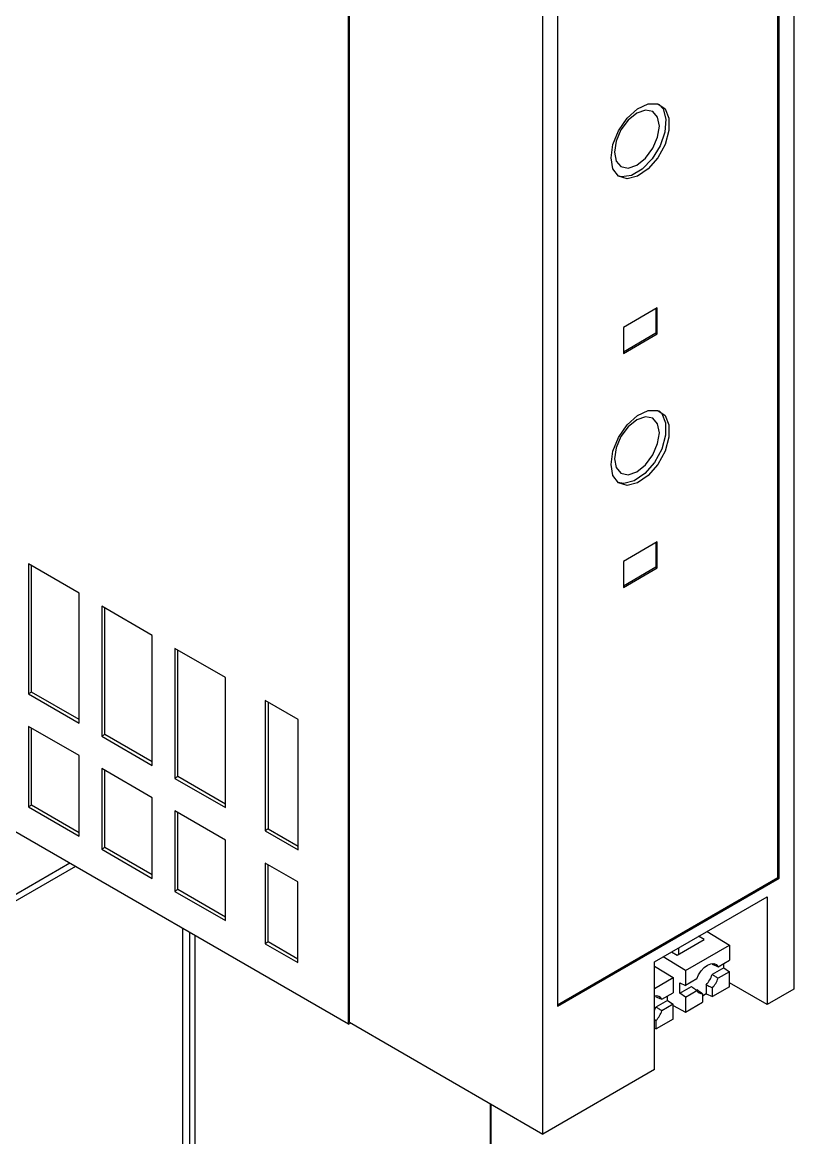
# Model space of a CAD drawing. Header units: millimetres. Extents: x 24 to 293, y 35 to 211.
# Drawn here: x 269.15 to 293.41, y 130.6 to 165.65 of the extents above; entities that cross this region are included whole.
import ezdxf

# ---------------------------------------------------------------- set-up
doc = ezdxf.new("R2010")
doc.units = ezdxf.units.MM

msp = doc.modelspace()

# ---------------------------------------------------------------- linework, layer by layer
at = {"color": 7, "linetype": 'Continuous', "lineweight": 25}
for p, q in [((293.407, 175.607), (293.407, 135.27)), ((292.912, 138.781), (292.912, 175.362)), ((292.948, 138.761), (292.948, 175.342)), ((279.407, 134.168), (279.407, 174.587)), ((279.442, 134.229), (279.442, 174.566)), ((285.523, 130.718), (285.523, 171.056)), ((285.983, 171.321), (285.983, 134.74)), ((289.112, 156.674), (288.051, 156.062)), ((289.112, 155.857), (289.112, 156.674)), ((289.076, 156.653), (289.076, 155.878)), ((288.051, 156.062), (288.051, 155.245)), ((289.076, 155.878), (288.051, 155.286)), ((288.051, 155.245), (289.112, 155.857)), ((289.076, 155.878), (289.112, 155.857)), ((289.112, 149.325), (288.051, 148.713)), ((289.076, 149.305), (289.076, 148.529)), ((289.112, 148.508), (289.112, 149.325)), ((270.939, 147.711), (269.348, 148.63)), ((269.348, 148.63), (269.348, 144.547)), ((288.051, 148.713), (288.051, 147.896)), ((269.443, 144.602), (269.443, 148.575)), ((289.076, 148.529), (288.051, 147.937)), ((288.051, 147.896), (289.112, 148.508)), ((289.076, 148.529), (289.112, 148.508)), ((270.939, 143.629), (270.939, 147.711)), ((273.237, 146.385), (271.646, 147.303)), ((271.646, 147.303), (271.646, 143.22)), ((271.741, 143.276), (271.741, 147.248)), ((273.237, 142.302), (273.237, 146.385)), ((275.535, 145.058), (273.944, 145.976)), ((273.944, 145.976), (273.944, 141.894)), ((274.04, 141.949), (274.04, 145.921)), ((279.407, 134.168), (261.012, 144.786)), ((275.535, 140.975), (275.535, 145.058)), ((269.443, 144.602), (269.348, 144.547)), ((269.348, 144.547), (270.939, 143.629)), ((270.939, 143.739), (269.443, 144.602)), ((276.786, 144.341), (276.786, 140.248)), ((277.82, 143.744), (276.786, 144.341)), ((276.881, 144.286), (276.881, 140.303)), ((277.82, 139.651), (277.82, 143.744)), ((270.939, 142.608), (269.348, 143.526)), ((269.348, 143.526), (269.348, 140.995)), ((269.443, 141.05), (269.443, 143.471)), ((271.741, 143.276), (271.646, 143.22)), ((271.646, 143.22), (273.237, 142.302)), ((273.237, 142.412), (271.741, 143.276)), ((270.939, 140.077), (270.939, 142.608)), ((273.237, 141.281), (271.646, 142.2)), ((271.646, 142.2), (271.646, 139.668)), ((271.741, 139.724), (271.741, 142.145)), ((274.04, 141.949), (273.944, 141.894)), ((275.535, 141.085), (274.04, 141.949)), ((273.944, 141.894), (275.535, 140.975)), ((273.237, 138.75), (273.237, 141.281)), ((269.443, 141.05), (269.348, 140.995)), ((269.348, 140.995), (270.939, 140.077)), ((270.939, 140.187), (269.443, 141.05)), ((275.535, 139.955), (273.944, 140.873)), ((273.944, 140.873), (273.944, 138.342)), ((274.04, 138.397), (274.04, 140.818)), ((276.881, 140.303), (276.786, 140.248)), ((276.786, 140.248), (277.82, 139.651)), ((276.881, 140.303), (277.82, 139.762)), ((275.535, 137.423), (275.535, 139.955)), ((271.741, 139.724), (271.646, 139.668)), ((271.646, 139.668), (273.237, 138.75)), ((273.237, 138.86), (271.741, 139.724)), ((270.643, 139.227), (246.581, 125.336)), ((277.816, 138.638), (276.79, 139.23)), ((276.79, 139.23), (276.79, 136.699)), ((276.886, 136.754), (276.886, 139.175)), ((270.82, 139.125), (245.076, 124.263)), ((277.816, 136.107), (277.816, 138.638)), ((285.983, 134.781), (292.912, 138.781)), ((285.983, 134.74), (292.948, 138.761)), ((292.912, 138.781), (292.948, 138.761)), ((274.04, 138.397), (273.944, 138.342)), ((273.944, 138.342), (275.535, 137.423)), ((275.535, 137.534), (274.04, 138.397)), ((289.032, 136.133), (292.568, 138.174)), ((292.568, 138.174), (292.568, 134.785)), ((274.199, 130.358), (274.199, 137.174)), ((274.402, 137.057), (274.402, 96.13)), ((290.682, 137.085), (291.383, 136.653)), ((274.579, 136.955), (274.579, 96.13)), ((276.886, 136.754), (276.79, 136.699)), ((276.79, 136.699), (277.816, 136.107)), ((277.816, 136.217), (276.886, 136.754)), ((289.739, 136.337), (290.588, 136.827)), ((290.588, 136.827), (290.417, 136.932)), ((289.568, 136.442), (289.739, 136.337)), ((289.792, 136.368), (289.792, 136.572)), ((290.004, 135.857), (291.383, 136.653)), ((291.383, 136.653), (291.383, 136.181)), ((289.032, 132.744), (289.032, 136.133)), ((289.032, 135.992), (289.615, 135.632)), ((290.004, 135.857), (289.303, 136.289)), ((290.841, 136.054), (290.829, 136.076)), ((291.028, 135.976), (291.383, 136.181)), ((291.206, 135.938), (291.206, 136.079)), ((290.004, 135.857), (290.004, 135.385)), ((291.206, 135.938), (290.841, 135.728)), ((291.383, 135.819), (291.028, 135.613)), ((291.206, 135.938), (291.383, 135.819)), ((291.383, 135.347), (291.383, 135.819)), ((289.032, 135.296), (289.615, 135.632)), ((289.615, 135.632), (289.615, 135.16)), ((289.827, 135.469), (290.004, 135.385)), ((289.827, 135.142), (289.827, 135.469)), ((289.827, 135.142), (290.193, 135.353)), ((290.36, 135.59), (290.004, 135.385)), ((290.658, 135.411), (290.658, 135.125)), ((291.383, 135.347), (290.851, 135.039)), ((290.851, 135.039), (290.851, 135.307)), ((292.568, 134.785), (291.383, 135.469)), ((289.073, 135.034), (289.061, 135.056)), ((289.26, 134.955), (289.615, 135.16)), ((289.439, 134.918), (289.439, 135.058)), ((290.004, 135.023), (289.827, 135.142)), ((290.004, 135.023), (290.36, 135.228)), ((290.004, 135.023), (290.004, 134.55)), ((290.658, 135.125), (290.537, 135.055)), ((290.537, 135.125), (290.537, 134.858)), ((290.658, 135.125), (290.851, 135.039)), ((293.407, 135.27), (292.568, 134.785)), ((289.439, 134.918), (289.073, 134.707)), ((289.615, 134.798), (289.26, 134.593)), ((289.439, 134.918), (289.615, 134.798)), ((289.615, 134.326), (289.615, 134.798)), ((289.615, 134.76), (290.004, 134.55)), ((290.004, 134.55), (290.537, 134.858)), ((289.032, 134.314), (289.083, 134.286)), ((289.615, 134.326), (289.083, 134.019)), ((289.083, 134.019), (289.083, 134.286)), ((279.407, 134.168), (279.477, 134.209)), ((279.442, 134.229), (285.523, 130.718)), ((289.032, 134.041), (289.083, 134.019)), ((289.032, 132.744), (285.523, 130.718)), ((283.86, 131.679), (283.86, 101.487)), ((283.896, 101.538), (283.896, 131.657))]:
    msp.add_line(p, q, dxfattribs=at)
at = {"color": 7, "linetype": 'Continuous', "lineweight": 25, "flags": 128}
for points in [[(287.662, 161.39), (287.724, 161.809), (287.902, 162.243), (288.171, 162.634), (288.496, 162.928), (288.833, 163.086), (289.135, 163.087), (289.363, 162.93), (289.485, 162.637), (289.485, 162.247), (289.363, 161.813), (289.135, 161.393), (288.833, 161.044), (288.496, 160.814), (288.171, 160.733), (287.902, 160.813), (287.724, 161.042), (287.662, 161.39)], [(289.176, 163.073), (289.298, 162.93), (289.39, 162.608), (289.359, 162.201), (289.209, 161.765), (288.959, 161.358), (288.644, 161.036), (288.306, 160.84), (287.991, 160.8), (287.88, 160.829)], [(288.475, 162.798), (288.205, 162.58), (287.975, 162.27), (287.822, 161.917), (287.768, 161.573), (287.822, 161.292), (287.975, 161.115), (288.205, 161.071), (288.475, 161.165), (288.746, 161.383), (288.975, 161.693), (289.128, 162.046), (289.182, 162.39), (289.128, 162.671), (288.975, 162.847), (288.746, 162.892), (288.475, 162.798)], [(287.662, 151.754), (287.724, 152.174), (287.902, 152.608), (288.171, 152.999), (288.496, 153.293), (288.833, 153.451), (289.135, 153.452), (289.363, 153.295), (289.485, 153.002), (289.485, 152.612), (289.363, 152.177), (289.135, 151.758), (288.833, 151.409), (288.496, 151.179), (288.171, 151.098), (287.902, 151.178), (287.724, 151.407), (287.662, 151.754)], [(289.182, 152.754), (289.128, 153.036), (288.975, 153.212), (288.746, 153.257), (288.475, 153.163), (288.205, 152.944), (287.975, 152.635), (287.822, 152.282), (287.768, 151.938), (287.822, 151.657), (287.975, 151.48), (288.205, 151.436), (288.475, 151.53), (288.746, 151.748), (288.975, 152.058), (289.128, 152.411), (289.182, 152.754)], [(289.176, 153.438), (289.257, 153.356), (289.379, 153.063), (289.379, 152.673), (289.257, 152.239), (289.029, 151.819), (288.727, 151.47), (288.39, 151.24), (288.065, 151.159), (287.88, 151.194)], [(290.36, 135.59), (290.417, 135.724), (290.496, 135.847), (290.591, 135.951), (290.694, 136.028), (290.797, 136.07), (290.892, 136.076), (290.971, 136.043), (291.028, 135.976)]]:
    msp.add_lwpolyline(points, dxfattribs=at)
at = {"color": 7, "linetype": 'Continuous', "lineweight": 25}
for centre, radius, start, end in [((290.037, 135.981), 0.843, 317.4855, 342.5145), ((290.19, 135.893), 0.883, 318.425, 341.5707), ((289.089, 134.866), 0.193, 27.4812, 107.085), ((290.359, 135.449), 0.202, 257.6978, 274.7184), ((290.526, 135.311), 0.186, 206.5878, 273.3902), ((288.299, 134.949), 0.811, 334.6689, 342.6584), ((288.422, 134.872), 0.883, 318.4251, 341.5707)]:
    msp.add_arc(centre, radius, start, end, dxfattribs=at)
for points, knots in [([(290.841, 136.054), (290.876, 136.04), (290.938, 136.013), (291, 135.987), (291.028, 135.976)], [0, 0, 0, 0, 0.56, 1, 1, 1, 1]), ([(291.028, 135.613), (290.993, 135.635), (290.931, 135.673), (290.868, 135.711), (290.841, 135.728)], [0, 0, 0, 0, 0.56, 1, 1, 1, 1]), ([(290.193, 135.353), (290.224, 135.33), (290.28, 135.288), (290.335, 135.246), (290.36, 135.228)], [0, 0, 0, 0, 0.56, 1, 1, 1, 1]), ([(290.658, 135.411), (290.694, 135.392), (290.758, 135.357), (290.822, 135.322), (290.851, 135.307)], [0, 0, 0, 0, 0.56, 1, 1, 1, 1]), ([(289.073, 135.034), (289.108, 135.019), (289.17, 134.993), (289.233, 134.967), (289.26, 134.955)], [0, 0, 0, 0, 0.56, 1, 1, 1, 1]), ([(290.537, 135.125), (290.507, 135.148), (290.453, 135.189), (290.399, 135.23), (290.375, 135.248)], [0, 0, 0, 0, 0.560003, 1, 1, 1, 1]), ([(289.26, 134.593), (289.225, 134.614), (289.163, 134.652), (289.101, 134.69), (289.073, 134.707)], [0, 0, 0, 0, 0.56, 1, 1, 1, 1])]:
    msp.add_open_spline(points, degree=3, knots=knots, dxfattribs=at)

doc.saveas('drawing.dxf')
